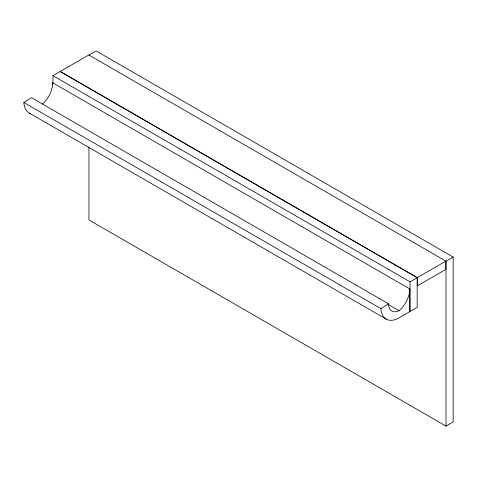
<?xml version="1.0" encoding="UTF-8"?>
<svg xmlns="http://www.w3.org/2000/svg" width="477" height="477" viewBox="0 0 477 477"><rect width="100%" height="100%" fill="white"/><g stroke="black" fill="none" stroke-linecap="round" stroke-linejoin="round"><path stroke-width="0.72" d="M30.689 113.681A25.692 14.835 -60 0 1 23.85 102.489L31.47 97.678L388.534 303.825A15.991 9.236 -60 0 0 399.046 310.688A19.533 11.275 -60 0 0 409.785 288.937L52.72 82.789A19.533 11.275 -60 0 1 42.483 104.105M23.85 102.489L380.914 308.643L388.534 303.825M52.977 75.67L60.12 71.55L417.184 277.697L417.184 307.385L410.041 311.505L410.041 281.824L52.977 75.67L52.977 83.093M88.943 55.028L96.086 50.902L453.15 257.055L453.15 421.972L446.007 426.098L88.943 219.945L88.943 147.143M410.041 281.824L417.184 277.697M417.315 277.626L445.882 261.134L445.882 269.38L417.315 285.872L417.315 277.626L60.251 71.472L88.811 54.98L446.007 261.175L453.15 257.055M388.737 304.737L399.046 310.688M29.538 113.198L386.603 319.346M446.007 261.175L446.007 426.098M409.785 288.937L409.785 311.654L399.046 317.855A25.692 14.835 -60 0 1 380.914 308.643M52.72 82.789L52.72 84.989"/></g></svg>
